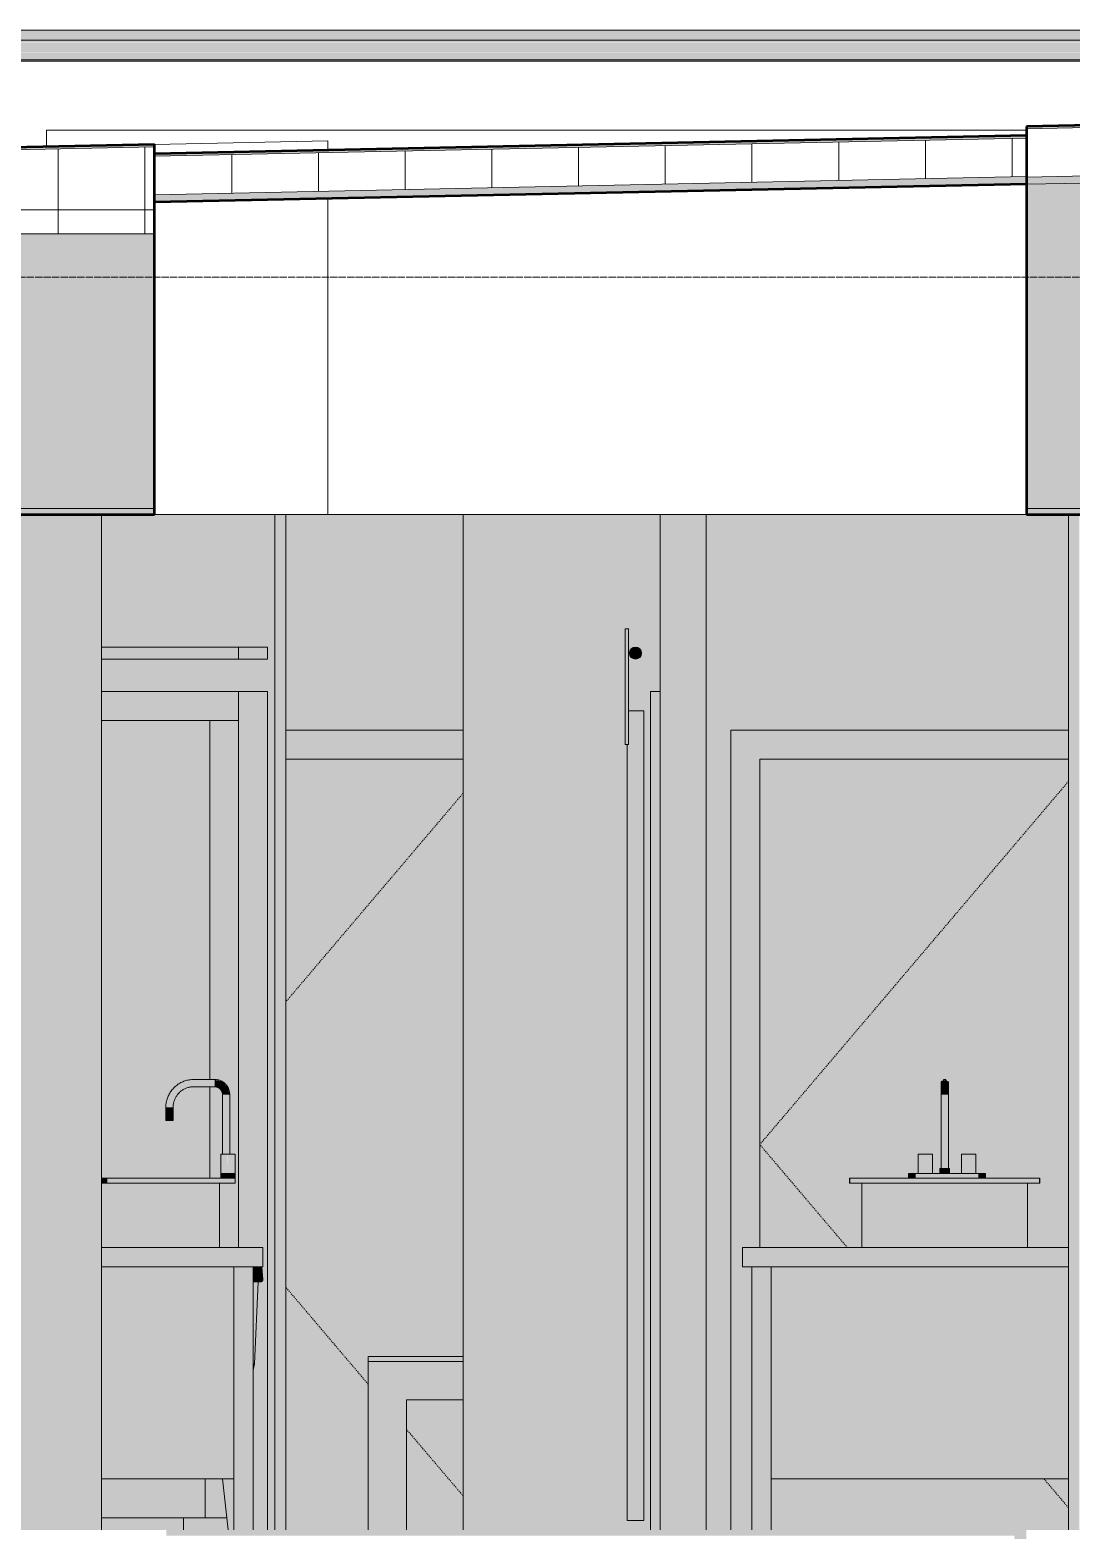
# Model space of a CAD drawing. Header units: inches. Extents: x 9594 to 15314, y -314 to 660.
# Drawn here: x 10348.6 to 10456.7, y 268 to 423.7 of the extents above; entities that cross this region are included whole.
import ezdxf

# ---------------------------------------------------------------- set-up
doc = ezdxf.new("R2010")
doc.units = ezdxf.units.IN
doc.header["$MEASUREMENT"] = 0
doc.linetypes.add('Dash 1_16_', pattern=[0.125, 0.0625, -0.0625])
doc.linetypes.add('Grid Line 1_2_', pattern=[0.875, 0.5, -0.125, 0.125, -0.125])
for name, color, linetype, lineweight in [('0-1', 7, 'Continuous', 5), ('0-2', 7, 'Continuous', 9), ('A-DOOR-2', 7, 'Continuous', 9), ('A-DOOR-3', 55, 'Continuous', 9), ('A-DOOR-4', 7, 'Dash 1_16_', 9), ('A-DOOR-FRAM-2', 7, 'Continuous', 9), ('A-DOOR-FRAM-3', 55, 'Continuous', 9), ('A-FLOR', 192, 'Continuous', 13), ('A-FLOR-4', 192, 'Continuous', 5), ('A-FLOR-5', 192, 'Continuous', 50), ('A-FLOR-LEVL-1', 51, 'Grid Line 1_2_', 9), ('A-FLOR-MCUT', 51, 'Continuous', 13), ('A-FLOR-PATT-2', 8, 'Continuous', 9), ('A-ROOF', 132, 'Continuous', 13), ('A-ROOF-2', 132, 'Continuous', 50), ('A-ROOF-3', 132, 'Continuous', 9), ('A-ROOF-PATT-1', 132, 'Continuous', 9), ('A-WALL-1', 10, 'Continuous', 13), ('A-WALL-2', 50, 'Continuous', 5), ('A-WALL-3', 8, 'Continuous', 5), ('A-WALL-5', 7, 'Continuous', 9), ('A-WALL-9', 113, 'Continuous', 9), ('I-FURN-2', 7, 'Continuous', 9), ('I-FURN-3', 23, 'Continuous', 9), ('I-FURN-4', 90, 'Continuous', 9), ('P-SANR-FIXT-2', 7, 'Continuous', 9), ('P-SANR-FIXT-4', 90, 'Continuous', 9), ('P-SANR-FIXT-5', 37, 'Continuous', 9), ('Q-CASE-2', 253, 'Continuous', 9), ('Q-CASE-3', 7, 'Continuous', 9)]:
    doc.layers.add(name, color=color, linetype=linetype, lineweight=lineweight)
pattern_1 = [(0, (11008.554, 72), (0, 9), []), (90, (11008.554, 72), (-9, 6e-16), [])]
pattern_2 = [(0, (11008.554, 72), (0, 4.798), []), (315, (11008.554, 72), (4.798427, 0), [6.786, -6.786]), (45, (11008.554, 72), (4.798427, 0), [6.786, -6.786])]

# ---------------------------------------------------------------- blocks, each defined once
blk = doc.blocks.new('SWING - SINGLE - FLUSH - 30_ x 80_ - OFFSET PIVOT DOOR AT MAGIC PAK AND WASHER_DRYER-V26-BUILDING SECTION - EAST_WEST - LOOKING SOUTH2')
at = {"layer": 'A-DOOR-3'}
h = blk.add_hatch(color=256, dxfattribs=at)
h.paths.add_polyline_path([(10379.54, 268), (10383.71, 268), (10383.71, 286), (10393.59, 286), (10393.59, 348), (10375.17, 348), (10375.17, 268)], flags=0)
h.paths.add_polyline_path([(10387.71, 268), (10393.59, 268), (10393.59, 281.5), (10387.71, 281.5), (10387.71, 271)], flags=0)
at = {"layer": 'A-DOOR-FRAM-3'}
blk.add_hatch(color=256, dxfattribs=at).paths.add_polyline_path([(10390.65, 348), (10393.59, 348), (10393.59, 351), (10375.17, 351), (10375.17, 348), (10379.89, 348)], flags=0)
at = {"layer": 'A-DOOR-4'}
for p, q in [((10393.59, 344.47), (10375.17, 322.8)), ((10383.71, 283.15), (10375.17, 293.2)), ((10393.59, 271.53), (10387.71, 278.44))]:
    blk.add_line(p, q, dxfattribs=at)
at = {"layer": 'A-DOOR-FRAM-2'}
for p, q in [((10393.59, 351), (10375.17, 351)), ((10375.17, 348), (10393.59, 348))]:
    blk.add_line(p, q, dxfattribs=at)
blk = doc.blocks.new('Table-Coffee - one-V27-BUILDING SECTION - EAST_WEST - LOOKING SOUTH2')
at = {"layer": 'I-FURN-3'}
blk.add_hatch(color=256, dxfattribs=at).paths.add_polyline_path([(10387.71, 136), (10387.71, 149.5), (10393.59, 149.5), (10393.59, 153.5), (10383.71, 153.5), (10383.71, 136)], flags=0)
at = {"layer": 'I-FURN-4'}
blk.add_hatch(color=256, dxfattribs=at).paths.add_polyline_path([(10388.9, 153.5), (10393.59, 153.5), (10393.59, 154), (10383.71, 154), (10383.71, 153.5), (10387.71, 153.5)], flags=0)
at = {"layer": 'I-FURN-2'}
for p, q in [((10383.71, 154), (10393.59, 154)), ((10383.71, 153.5), (10383.71, 154)), ((10393.59, 153.5), (10383.71, 153.5)), ((10383.71, 153.5), (10383.71, 136)), ((10393.59, 153.5), (10383.71, 153.5)), ((10387.71, 136), (10387.71, 149.5)), ((10387.71, 149.5), (10393.59, 149.5))]:
    blk.add_line(p, q, dxfattribs=at)
blk = doc.blocks.new('M_Sink Vanity-Square - 500 x 440mm-V63-BUILDING SECTION - EAST_WEST - LOOKING SOUTH2')
at = {"layer": 'P-SANR-FIXT-4'}
for points in [[(10356.06, 304), (10356.6, 304), (10356.6, 304.5), (10356.06, 304.5), (10356.06, 304.22)], [(10356.48, 297.32), (10356.6, 297.32), (10356.6, 304), (10356.06, 304), (10356.06, 297.32)], [(10367.42, 304), (10367.42, 304.5), (10356.6, 304.5), (10356.6, 304), (10367.28, 304)], [(10365.54, 297.32), (10365.54, 304), (10356.6, 304), (10356.6, 297.32), (10363.74, 297.32)], [(10367.49, 297.32), (10368.29, 297.32), (10368.29, 304), (10365.54, 304), (10365.54, 297.32), (10367.46, 297.32)], [(10369.12, 304), (10369.92, 304), (10369.88, 304.5), (10367.42, 304.5), (10367.42, 304), (10369, 304)]]:
    blk.add_hatch(color=256, dxfattribs=at).paths.add_polyline_path(points, flags=0)
at = {"layer": 'P-SANR-FIXT-5'}
for points in [[(10363.05, 311.87), (10363.48, 311.87), (10363.69, 312.75), (10364.19, 313.43), (10364.9, 313.86), (10365.61, 314.04), (10365.61, 314.75), (10364.51, 314.53), (10363.57, 313.91), (10362.95, 312.98), (10362.77, 311.87), (10363.02, 311.87)], [(10367.79, 314), (10367.79, 314.75), (10365.61, 314.71), (10365.61, 314), (10367.28, 314)], [(10369.22, 313.19), (10369.32, 313.19), (10369.22, 313.71), (10369.12, 313.99), (10368.58, 314.54), (10367.79, 314.71), (10367.79, 314.04), (10368.35, 313.74), (10368.5, 313.59), (10368.64, 313.19), (10369.17, 313.19)], [(10368.61, 307), (10369.36, 307), (10369.32, 313.19), (10368.61, 313.19), (10368.61, 310.61)], [(10362.73, 310.5), (10363.48, 310.5), (10363.44, 311.87), (10362.73, 311.87), (10362.73, 310.61)], [(10368.42, 304.99), (10369.17, 304.99), (10369.15, 307), (10368.44, 307), (10368.42, 305.06)], [(10369.92, 304.99), (10369.87, 307), (10369.17, 307), (10369.17, 304.99), (10369.9, 304.99)], [(10369.34, 304.5), (10369.92, 304.5), (10369.88, 304.99), (10368.42, 304.99), (10368.46, 304.5), (10369.29, 304.5)]]:
    blk.add_hatch(color=256, dxfattribs=at).paths.add_polyline_path(points, flags=0)
at = {"layer": 'P-SANR-FIXT-2'}
for p, q in [((10367.79, 314.75), (10365.61, 314.75)), ((10365.61, 314), (10367.79, 314)), ((10368.61, 313.19), (10368.61, 307)), ((10369.36, 307), (10369.36, 313.19)), ((10362.73, 311.87), (10362.73, 310.5)), ((10363.48, 310.5), (10363.48, 311.87)), ((10363.48, 310.5), (10362.73, 310.5)), ((10368.42, 307), (10368.42, 304.99)), ((10368.42, 307), (10368.42, 304.99)), ((10368.44, 307), (10368.44, 307)), ((10368.44, 307), (10369.17, 307)), ((10369.17, 307), (10369.9, 307)), ((10369.9, 307), (10369.9, 307)), ((10369.92, 304.99), (10369.92, 307)), ((10369.92, 304.99), (10369.92, 307)), ((10356.06, 304.5), (10356.6, 304.5)), ((10356.6, 304), (10356.06, 304)), ((10356.6, 304.5), (10367.42, 304.5)), ((10356.6, 304), (10356.6, 304.5)), ((10367.42, 304), (10356.6, 304)), ((10367.42, 304.5), (10369.92, 304.5)), ((10369.92, 304), (10367.42, 304)), ((10368.29, 297.32), (10368.29, 304)), ((10368.42, 304.99), (10368.42, 304.5)), ((10368.42, 304.99), (10369.92, 304.99)), ((10369.92, 304.5), (10369.92, 304.99)), ((10369.92, 304), (10369.92, 304.5))]:
    blk.add_line(p, q, dxfattribs=at)
at = {"layer": 'P-SANR-FIXT-2', "flags": 128}
for points in [[(10365.61, 314.75), (10365.49, 314.75), (10365.38, 314.74), (10365.26, 314.73), (10365.15, 314.71), (10365.04, 314.69), (10364.92, 314.67), (10364.81, 314.64), (10364.7, 314.6), (10364.59, 314.57), (10364.49, 314.52), (10364.38, 314.48), (10364.28, 314.43), (10364.18, 314.37), (10364.08, 314.31), (10363.98, 314.25), (10363.89, 314.18), (10363.8, 314.11), (10363.71, 314.04), (10363.63, 313.96), (10363.54, 313.88), (10363.47, 313.79), (10363.39, 313.71), (10363.32, 313.62), (10363.25, 313.52), (10363.19, 313.43), (10363.13, 313.33), (10363.07, 313.23), (10363.02, 313.13), (10362.97, 313.02), (10362.93, 312.92), (10362.89, 312.81), (10362.85, 312.7), (10362.82, 312.59), (10362.8, 312.48), (10362.77, 312.36), (10362.76, 312.25), (10362.74, 312.14), (10362.74, 312.02), (10362.73, 311.91), (10362.73, 311.87)], [(10369.36, 313.19), (10369.36, 313.25), (10369.35, 313.31), (10369.35, 313.37), (10369.34, 313.44), (10369.33, 313.5), (10369.31, 313.56), (10369.3, 313.62), (10369.28, 313.68), (10369.26, 313.74), (10369.23, 313.8), (10369.21, 313.85), (10369.18, 313.91), (10369.15, 313.96), (10369.12, 314.02), (10369.08, 314.07), (10369.05, 314.12), (10369.01, 314.17), (10368.97, 314.22), (10368.93, 314.26), (10368.88, 314.31), (10368.84, 314.35), (10368.79, 314.39), (10368.74, 314.43), (10368.69, 314.47), (10368.64, 314.5), (10368.58, 314.54), (10368.53, 314.57), (10368.47, 314.59), (10368.42, 314.62), (10368.36, 314.64), (10368.3, 314.67), (10368.24, 314.68), (10368.18, 314.7), (10368.12, 314.72), (10368.06, 314.73), (10368, 314.74), (10367.94, 314.74), (10367.87, 314.75), (10367.81, 314.75), (10367.79, 314.75)], [(10363.48, 311.87), (10363.48, 311.96), (10363.49, 312.04), (10363.5, 312.13), (10363.51, 312.21), (10363.52, 312.3), (10363.54, 312.38), (10363.56, 312.46), (10363.59, 312.54), (10363.62, 312.62), (10363.65, 312.7), (10363.68, 312.78), (10363.72, 312.86), (10363.76, 312.93), (10363.81, 313), (10363.85, 313.07), (10363.9, 313.14), (10363.95, 313.21), (10364.01, 313.28), (10364.07, 313.34), (10364.13, 313.4), (10364.19, 313.46), (10364.25, 313.51), (10364.32, 313.57), (10364.39, 313.62), (10364.46, 313.66), (10364.53, 313.71), (10364.6, 313.75), (10364.68, 313.79), (10364.76, 313.82), (10364.84, 313.86), (10364.92, 313.88), (10365, 313.91), (10365.08, 313.93), (10365.16, 313.95), (10365.25, 313.97), (10365.33, 313.98), (10365.41, 313.99), (10365.5, 314), (10365.58, 314), (10365.61, 314)], [(10367.79, 314), (10367.83, 314), (10367.86, 314), (10367.89, 313.99), (10367.92, 313.99), (10367.96, 313.98), (10367.99, 313.98), (10368.02, 313.97), (10368.05, 313.96), (10368.08, 313.95), (10368.11, 313.94), (10368.14, 313.92), (10368.17, 313.91), (10368.2, 313.89), (10368.23, 313.88), (10368.25, 313.86), (10368.28, 313.84), (10368.3, 313.82), (10368.33, 313.8), (10368.35, 313.78), (10368.38, 313.75), (10368.4, 313.73), (10368.42, 313.71), (10368.44, 313.68), (10368.46, 313.65), (10368.48, 313.63), (10368.49, 313.6), (10368.51, 313.57), (10368.53, 313.54), (10368.54, 313.51), (10368.55, 313.48), (10368.56, 313.45), (10368.57, 313.42), (10368.58, 313.39), (10368.59, 313.36), (10368.59, 313.33), (10368.6, 313.29), (10368.6, 313.26), (10368.61, 313.23), (10368.61, 313.2), (10368.61, 313.19)]]:
    blk.add_lwpolyline(points, dxfattribs=at)
blk = doc.blocks.new('Toilet-Domestic-3D - Toilet-Domestic-3D-V64-BUILDING SECTION - EAST_WEST - LOOKING SOUTH2')
at = {"layer": 'P-SANR-FIXT-4'}
for points in [[(10372.35, 294.02), (10372.79, 294.02), (10372.68, 295.29), (10371.79, 295.29), (10371.82, 294.02)], [(10372.36, 293.75), (10372.65, 293.77), (10372.78, 293.92), (10372.79, 294.02), (10371.79, 294.02), (10371.82, 293.75), (10372.32, 293.75)], [(10371.79, 285.25), (10371.93, 285.25), (10372.32, 293.75), (10371.79, 293.75), (10371.79, 288.42)], [(10371.79, 284.58), (10371.93, 285.25), (10371.79, 285.25)], [(10365.96, 269.25), (10366.82, 269.25), (10366.82, 273.32), (10356.06, 273.32), (10356.06, 269.25), (10364.57, 269.25)], [(10368.19, 269.25), (10369.01, 269.25), (10368.58, 273.32), (10366.82, 273.32), (10366.82, 269.25), (10368.12, 269.25)], [(10361.54, 268), (10364.57, 268), (10364.57, 269.25), (10356.06, 269.25), (10356.06, 268), (10358.36, 268)], [(10369.2, 268), (10369.07, 269.25), (10364.57, 269.25), (10364.57, 268), (10369.12, 268)]]:
    blk.add_hatch(color=256, dxfattribs=at).paths.add_polyline_path(points, flags=0)
at = {"layer": 'P-SANR-FIXT-2'}
for p, q in [((10372.79, 294.02), (10372.68, 295.29)), ((10371.79, 293.75), (10372.54, 293.75)), ((10371.93, 285.25), (10372.32, 293.75)), ((10371.79, 284.58), (10371.93, 285.25)), ((10371.79, 285.25), (10371.93, 285.25)), ((10366.82, 269.25), (10366.82, 273.32)), ((10366.82, 273.32), (10366.82, 269.25)), ((10369.07, 269.25), (10368.62, 273.32)), ((10364.57, 269.25), (10356.06, 269.25)), ((10364.57, 268), (10364.57, 269.25)), ((10364.57, 269.25), (10369.03, 269.25)), ((10364.57, 269.25), (10364.57, 268)), ((10369.01, 269.25), (10369.07, 269.25)), ((10369.05, 269.25), (10369.07, 269.25)), ((10369.2, 268), (10369.07, 269.25))]:
    blk.add_line(p, q, dxfattribs=at)
blk.add_open_spline([(10372.54, 293.75), (10372.56, 293.75), (10372.59, 293.75), (10372.62, 293.76), (10372.65, 293.77), (10372.67, 293.78), (10372.69, 293.8), (10372.71, 293.81), (10372.72, 293.82), (10372.73, 293.83), (10372.74, 293.84), (10372.75, 293.85), (10372.76, 293.87), (10372.77, 293.9), (10372.79, 293.93), (10372.79, 293.97), (10372.8, 294), (10372.79, 294.02)], degree=3, knots=[0, 0, 0, 0, 0.125, 0.1875, 0.25, 0.3125, 0.375, 0.4375, 0.46875, 0.5, 0.53125, 0.5625, 0.625, 0.6875, 0.75, 0.875, 1, 1, 1, 1], dxfattribs=at)
blk = doc.blocks.new('Bath Vanity - Bath Vanity 42_-2551081-BUILDING SECTION - EAST_WEST - LOOKING SOUTH2')
at = {"layer": 'Q-CASE-2'}
for points in [[(10370.28, 295.32), (10372.79, 295.32), (10372.79, 297.32), (10356.06, 297.32), (10356.06, 295.32), (10369.79, 295.32)], [(10358.36, 273.32), (10369.79, 273.32), (10369.79, 295.32), (10356.06, 295.32), (10356.06, 273.32)], [(10371.79, 268), (10371.79, 295.32), (10369.79, 295.32), (10369.79, 268), (10370.28, 268)]]:
    blk.add_hatch(color=256, dxfattribs=at).paths.add_polyline_path(points, flags=0)
at = {"layer": 'Q-CASE-3'}
for p, q in [((10356.06, 297.32), (10372.79, 297.32)), ((10372.79, 295.32), (10372.79, 297.32)), ((10372.79, 295.32), (10356.06, 295.32)), ((10369.79, 295.32), (10369.79, 273.32)), ((10369.79, 268), (10369.79, 295.32)), ((10371.79, 295.32), (10371.79, 268)), ((10369.79, 273.32), (10356.06, 273.32))]:
    blk.add_line(p, q, dxfattribs=at)
blk = doc.blocks.new('BARN - FLUSH - WIDTH 1-V65-BUILDING SECTION - EAST_WEST - LOOKING SOUTH2')
at = {"layer": 'A-DOOR-FRAM-3'}
h = blk.add_hatch(color=256, dxfattribs=at)
h.paths.add_polyline_path([(10369.79, 268), (10369.79, 273.32), (10368.6, 273.32), (10369.01, 269.25), (10369.07, 269.25), (10369.2, 268)], flags=0)
h.paths.add_polyline_path([(10369.24, 297.32), (10370.28, 297.32), (10370.27, 354.99), (10367.28, 352), (10367.28, 314.75), (10367.79, 314.71), (10368.32, 314.61), (10368.62, 314.49), (10369.17, 313.89), (10369.36, 313.19), (10369.36, 307), (10369.9, 307), (10369.89, 304), (10368.29, 304), (10368.29, 297.32), (10369.12, 297.32)], flags=0)
h.paths.add_polyline_path([(10368.08, 304.5), (10368.42, 304.5), (10368.44, 307), (10368.61, 307), (10368.61, 313.27), (10368.35, 313.74), (10368.2, 313.89), (10367.79, 314), (10367.28, 314), (10367.31, 304.5), (10368.04, 304.5)], flags=0)
at = {"layer": 'A-DOOR-2'}
for p, q in [((10370.28, 359.63), (10356.06, 359.63)), ((10370.28, 359.63), (10370.28, 358.38)), ((10356.06, 358.38), (10370.28, 358.38))]:
    blk.add_line(p, q, dxfattribs=at)
at = {"layer": 'A-DOOR-FRAM-2'}
for p, q in [((10370.28, 355), (10356.06, 355)), ((10370.28, 297.32), (10370.28, 355)), ((10356.06, 352), (10367.28, 352)), ((10367.28, 352), (10367.28, 314.74)), ((10367.28, 314), (10367.28, 304.5))]:
    blk.add_line(p, q, dxfattribs=at)
blk = doc.blocks.new('SWING - SINGLE - FLUSH - 2-10 x 6-8 - PRIVACY-V77-BUILDING SECTION - EAST_WEST - LOOKING SOUTH2')
at = {"layer": 'A-DOOR-3'}
h = blk.add_hatch(color=256, dxfattribs=at)
h.paths.add_polyline_path([(10425.56, 268), (10456.41, 268), (10456.41, 273.32), (10425.56, 273.32), (10425.56, 271)], flags=0)
h.paths.add_polyline_path([(10424.37, 297.32), (10434.97, 297.32), (10434.97, 304), (10433.72, 304), (10433.72, 304.5), (10439.83, 304.5), (10439.83, 304.99), (10440.81, 304.99), (10440.85, 307), (10442.31, 307), (10442.31, 304.99), (10443.06, 304.99), (10443.06, 305.5), (10443.19, 305.5), (10443.24, 314.52), (10443.41, 314.71), (10443.56, 314.68), (10443.77, 314.68), (10443.88, 314.54), (10443.93, 314.38), (10443.93, 313.94), (10443.93, 313.19), (10443.94, 305.5), (10444.06, 305.5), (10444.06, 304.99), (10445.31, 304.99), (10445.35, 307), (10446.81, 307), (10446.81, 304.99), (10447.8, 304.99), (10447.8, 304.5), (10453.41, 304.5), (10453.41, 304), (10452.16, 304), (10452.16, 297.32), (10456.41, 297.32), (10456.41, 348), (10424.37, 348), (10424.37, 305.06)], flags=0)
at = {"layer": 'A-DOOR-FRAM-3'}
blk.add_hatch(color=256, dxfattribs=at).paths.add_polyline_path([(10423.56, 268), (10423.56, 295.32), (10422.56, 295.32), (10422.56, 297.32), (10424.37, 297.32), (10424.37, 348), (10456.41, 348), (10456.41, 351), (10421.37, 351), (10421.37, 268), (10422.94, 268)], flags=0)
at = {"layer": 'A-DOOR-4'}
for p, q in [((10456.41, 345.69), (10424.37, 308)), ((10433.45, 297.32), (10424.37, 308)), ((10456.41, 270.31), (10453.85, 273.32))]:
    blk.add_line(p, q, dxfattribs=at)
at = {"layer": 'A-DOOR-FRAM-2'}
for p, q in [((10456.41, 351), (10421.37, 351)), ((10421.37, 351), (10421.37, 268)), ((10424.37, 297.32), (10424.37, 348)), ((10424.37, 348), (10456.41, 348))]:
    blk.add_line(p, q, dxfattribs=at)
blk = doc.blocks.new('BARN - FLUSH - 3-0 x 7-0 BARN DOOR-2638557-BUILDING SECTION - EAST_WEST - LOOKING SOUTH2')
at = {"layer": 'A-DOOR-3'}
for points in [[(10410.74, 81.52), (10410.74, 93.52), (10410.41, 93.52), (10410.41, 81.52), (10410.59, 81.52)], [(10411.47, 90.37), (10411.78, 90.46), (10411.91, 90.56), (10412.07, 90.84), (10412.07, 91.16), (10411.91, 91.44), (10411.78, 91.54), (10411.47, 91.62), (10411.15, 91.54), (10410.93, 91.31), (10410.84, 91), (10410.93, 90.69), (10411.15, 90.46)], [(10410.59, 1), (10412.34, 1), (10412.34, 85), (10410.74, 85), (10410.74, 81.52), (10410.59, 81.52), (10410.59, 3.72)]]:
    blk.add_hatch(color=256, dxfattribs=at).paths.add_polyline_path(points, flags=0)
at = {"layer": 'A-DOOR-FRAM-3'}
blk.add_hatch(color=256, dxfattribs=at).paths.add_polyline_path([(10414.04, 0), (10414.04, 87), (10413.04, 87), (10413.04, 0)], flags=0)
at = {"layer": 'A-DOOR-2'}
for p, q in [((10410.41, 81.52), (10410.41, 93.52)), ((10410.41, 93.52), (10410.74, 93.52)), ((10410.74, 81.52), (10410.74, 93.52)), ((10412.34, 85), (10410.74, 85)), ((10412.34, 1), (10412.34, 85)), ((10410.41, 81.52), (10410.74, 81.52)), ((10410.59, 1), (10410.59, 81.52)), ((10412.34, 1), (10410.59, 1))]:
    blk.add_line(p, q, dxfattribs=at)
for start, end in [(90, 270), (270, 90)]:
    blk.add_arc((10411.47, 91), 0.625, start, end, dxfattribs=at)
at = {"layer": 'A-DOOR-FRAM-2'}
for p, q in [((10413.04, 0), (10413.04, 87)), ((10413.04, 87), (10414.04, 87))]:
    blk.add_line(p, q, dxfattribs=at)
blk = doc.blocks.new('M_Sink Vanity-Square - 500 x 440mm-V78-BUILDING SECTION - EAST_WEST - LOOKING SOUTH2')
at = {"layer": 'P-SANR-FIXT-4'}
for points in [[(10435.18, 304), (10436.22, 304), (10436.21, 304.5), (10433.72, 304.5), (10433.72, 304), (10435.1, 304)], [(10435.95, 297.32), (10437.72, 297.32), (10437.72, 304), (10434.97, 304), (10434.97, 297.32), (10435.94, 297.32)], [(10450.91, 304), (10450.91, 304.5), (10436.22, 304.5), (10436.22, 304), (10449.85, 304)], [(10437.72, 297.32), (10449.41, 297.32), (10449.41, 304), (10437.72, 304), (10437.72, 299.51)], [(10451.25, 297.32), (10452.16, 297.32), (10452.16, 304), (10449.41, 304), (10449.41, 297.32), (10451.19, 297.32)], [(10450.91, 304), (10453.41, 304), (10453.41, 304.5), (10450.91, 304.5), (10450.91, 304.03)]]:
    blk.add_hatch(color=256, dxfattribs=at).paths.add_polyline_path(points, flags=0)
at = {"layer": 'P-SANR-FIXT-5'}
for points in [[(10443.4, 313.19), (10443.56, 313.19), (10443.56, 314.68), (10443.36, 314.68), (10443.25, 314.54), (10443.2, 314.38), (10443.24, 313.19), (10443.38, 313.19)], [(10443.92, 313.19), (10443.93, 313.19), (10443.92, 313.54), (10443.91, 313.77), (10443.92, 313.9), (10443.92, 314.06), (10443.92, 314.21), (10443.93, 314.38), (10443.89, 314.52), (10443.73, 314.71), (10443.56, 314.68), (10443.56, 313.19), (10443.92, 313.19)], [(10443.38, 305.5), (10443.56, 305.5), (10443.56, 313.19), (10443.2, 313.19), (10443.2, 305.5), (10443.31, 305.5)], [(10443.68, 305.5), (10443.94, 305.5), (10443.89, 313.19), (10443.56, 313.19), (10443.56, 305.5)], [(10440.81, 304.99), (10442.31, 304.99), (10442.28, 307), (10440.81, 307), (10440.81, 305.06)], [(10445.35, 304.99), (10446.81, 304.99), (10446.78, 307), (10445.31, 307), (10445.31, 304.99)], [(10443.06, 304.99), (10444.06, 304.99), (10444.06, 305.5), (10443.06, 305.5), (10443.06, 305.06)], [(10440.11, 304.5), (10440.56, 304.5), (10440.56, 304.99), (10439.83, 304.99), (10439.83, 304.5), (10439.98, 304.5)], [(10446.06, 304.5), (10447.06, 304.5), (10447.06, 304.99), (10440.56, 304.99), (10440.56, 304.5), (10444.47, 304.5)], [(10447.23, 304.5), (10447.8, 304.5), (10447.8, 304.99), (10447.06, 304.99), (10447.06, 304.5)]]:
    blk.add_hatch(color=256, dxfattribs=at).paths.add_polyline_path(points, flags=0)
h = blk.add_hatch(color=256, dxfattribs=at)
h.paths.add_polyline_path([(10443.21, 313.76), (10443.21, 313.9), (10443.21, 313.78)], flags=0)
h.paths.add_polyline_path([(10443.2, 314.02), (10443.21, 314.19), (10443.19, 314.14), (10443.2, 314.02)], flags=0)
at = {"layer": 'P-SANR-FIXT-2'}
for p, q in [((10443.19, 313.19), (10443.19, 305.5)), ((10443.94, 305.5), (10443.94, 313.19)), ((10443.19, 311.87), (10443.19, 310.5)), ((10443.94, 310.5), (10443.94, 311.87)), ((10443.2, 310.5), (10443.2, 310.5)), ((10443.93, 310.5), (10443.93, 310.5)), ((10440.81, 307), (10440.81, 304.99)), ((10440.81, 307), (10442.31, 307)), ((10442.31, 304.99), (10442.31, 307)), ((10445.31, 307), (10445.31, 304.99)), ((10445.31, 307), (10446.81, 307)), ((10446.81, 304.99), (10446.81, 307)), ((10443.06, 305.5), (10443.06, 304.99)), ((10443.06, 305.5), (10444.06, 305.5)), ((10444.06, 304.99), (10444.06, 305.5)), ((10433.69, 304.5), (10433.69, 304)), ((10433.69, 304.5), (10433.72, 304.5)), ((10433.72, 304), (10433.69, 304)), ((10433.72, 304.5), (10433.72, 304)), ((10433.72, 304.5), (10436.22, 304.5)), ((10436.22, 304), (10433.72, 304)), ((10434.97, 304), (10434.97, 297.32)), ((10436.22, 304.5), (10450.91, 304.5)), ((10450.91, 304), (10436.22, 304)), ((10439.81, 304.99), (10439.81, 304.5)), ((10439.83, 304.99), (10440.56, 304.99)), ((10440.56, 304.99), (10441.56, 304.99)), ((10441.56, 304.5), (10440.56, 304.5)), ((10441.56, 304.99), (10446.06, 304.99)), ((10446.06, 304.5), (10441.56, 304.5)), ((10446.06, 304.99), (10447.06, 304.99)), ((10447.06, 304.5), (10446.06, 304.5)), ((10447.06, 304.99), (10447.8, 304.99)), ((10447.81, 304.5), (10447.81, 304.99)), ((10450.91, 304.5), (10453.41, 304.5)), ((10453.41, 304), (10450.91, 304)), ((10452.16, 297.32), (10452.16, 304)), ((10453.41, 304), (10453.41, 304.5)), ((10453.41, 304.5), (10453.44, 304.5)), ((10453.44, 304), (10453.41, 304)), ((10453.44, 304), (10453.44, 304.5))]:
    blk.add_line(p, q, dxfattribs=at)
at = {"layer": 'P-SANR-FIXT-2', "flags": 128}
for points in [[(10443.19, 314.37), (10443.19, 314.39), (10443.19, 314.4), (10443.19, 314.42), (10443.19, 314.43), (10443.2, 314.45), (10443.2, 314.46), (10443.2, 314.48), (10443.21, 314.49), (10443.21, 314.51), (10443.22, 314.52), (10443.23, 314.53), (10443.23, 314.55), (10443.24, 314.56), (10443.25, 314.57)], [(10443.4, 314.71), (10443.41, 314.72), (10443.43, 314.72), (10443.44, 314.73), (10443.46, 314.73), (10443.47, 314.74), (10443.49, 314.74), (10443.5, 314.74), (10443.52, 314.75), (10443.53, 314.75), (10443.55, 314.75), (10443.56, 314.75), (10443.56, 314.75)], [(10443.56, 314.75), (10443.58, 314.75), (10443.59, 314.75), (10443.61, 314.75), (10443.62, 314.75), (10443.64, 314.74), (10443.65, 314.74), (10443.67, 314.74), (10443.68, 314.73), (10443.7, 314.73), (10443.71, 314.72), (10443.72, 314.71)], [(10443.88, 314.58), (10443.89, 314.56), (10443.9, 314.55), (10443.9, 314.54), (10443.91, 314.52), (10443.91, 314.51), (10443.92, 314.5), (10443.92, 314.48), (10443.93, 314.47), (10443.93, 314.45), (10443.93, 314.44), (10443.94, 314.42), (10443.94, 314.41), (10443.94, 314.39), (10443.94, 314.38), (10443.94, 314.37)], [(10443.19, 314.37), (10443.19, 314.37), (10443.19, 314.37), (10443.19, 314.37), (10443.19, 314.36), (10443.19, 314.35), (10443.19, 314.34), (10443.19, 314.33), (10443.19, 314.31), (10443.19, 314.3), (10443.19, 314.28), (10443.19, 314.26), (10443.19, 314.24), (10443.19, 314.22), (10443.19, 314.19), (10443.19, 314.17), (10443.19, 314.14), (10443.19, 314.11), (10443.19, 314.08), (10443.19, 314.05), (10443.19, 314.01), (10443.19, 313.98), (10443.19, 313.94), (10443.19, 313.91), (10443.19, 313.87), (10443.19, 313.83), (10443.19, 313.79), (10443.19, 313.75), (10443.19, 313.7), (10443.19, 313.66), (10443.19, 313.62), (10443.19, 313.57), (10443.19, 313.53), (10443.19, 313.48), (10443.19, 313.44), (10443.19, 313.39), (10443.19, 313.34), (10443.19, 313.3), (10443.19, 313.25), (10443.19, 313.2), (10443.19, 313.19)], [(10443.19, 314.3), (10443.19, 314.32), (10443.19, 314.34), (10443.19, 314.35), (10443.19, 314.36), (10443.19, 314.37), (10443.19, 314.37), (10443.19, 314.37)], [(10443.19, 311.87), (10443.19, 311.97), (10443.19, 312.07), (10443.19, 312.17), (10443.19, 312.27), (10443.19, 312.37), (10443.19, 312.47), (10443.19, 312.57), (10443.19, 312.66), (10443.19, 312.76), (10443.19, 312.85), (10443.19, 312.94), (10443.19, 313.03), (10443.19, 313.12), (10443.19, 313.2), (10443.19, 313.29), (10443.19, 313.37), (10443.19, 313.45), (10443.19, 313.52), (10443.19, 313.6), (10443.19, 313.67), (10443.19, 313.74), (10443.19, 313.8), (10443.19, 313.86), (10443.19, 313.92), (10443.19, 313.98), (10443.19, 314.03), (10443.19, 314.08), (10443.19, 314.13), (10443.19, 314.17), (10443.19, 314.21), (10443.19, 314.24)], [(10443.94, 313.19), (10443.94, 313.23), (10443.94, 313.28), (10443.94, 313.33), (10443.94, 313.38), (10443.94, 313.42), (10443.94, 313.47), (10443.94, 313.52), (10443.94, 313.56), (10443.94, 313.61), (10443.94, 313.65), (10443.94, 313.69), (10443.94, 313.74), (10443.94, 313.78), (10443.94, 313.82), (10443.94, 313.86), (10443.94, 313.9), (10443.94, 313.93), (10443.94, 313.97), (10443.94, 314.01), (10443.94, 314.04), (10443.94, 314.07), (10443.94, 314.1), (10443.94, 314.13), (10443.94, 314.16), (10443.94, 314.19), (10443.94, 314.21), (10443.94, 314.23), (10443.94, 314.26), (10443.94, 314.28), (10443.94, 314.29), (10443.94, 314.31), (10443.94, 314.33), (10443.94, 314.34), (10443.94, 314.35), (10443.94, 314.36), (10443.94, 314.36), (10443.94, 314.37), (10443.94, 314.37), (10443.94, 314.37)], [(10443.94, 314.37), (10443.94, 314.37), (10443.94, 314.37), (10443.94, 314.36), (10443.94, 314.34), (10443.94, 314.33), (10443.94, 314.3)], [(10443.94, 314.25), (10443.94, 314.21), (10443.94, 314.18), (10443.94, 314.14), (10443.94, 314.09), (10443.94, 314.04), (10443.94, 313.99), (10443.94, 313.94), (10443.94, 313.88), (10443.94, 313.82), (10443.94, 313.75), (10443.94, 313.69), (10443.94, 313.62), (10443.94, 313.54), (10443.94, 313.47), (10443.94, 313.39), (10443.94, 313.31), (10443.94, 313.23), (10443.94, 313.14), (10443.94, 313.05), (10443.94, 312.96), (10443.94, 312.87), (10443.94, 312.78), (10443.94, 312.69), (10443.94, 312.59), (10443.94, 312.5), (10443.94, 312.4), (10443.94, 312.3), (10443.94, 312.2), (10443.94, 312.1), (10443.94, 312), (10443.94, 311.9), (10443.94, 311.87)]]:
    blk.add_lwpolyline(points, dxfattribs=at)
blk = doc.blocks.new('Bath Vanity - Bath Vanity 42_-V79-BUILDING SECTION - EAST_WEST - LOOKING SOUTH2')
at = {"layer": 'Q-CASE-2'}
for points in [[(10422.94, 295.32), (10456.41, 295.32), (10456.41, 297.32), (10422.56, 297.32), (10422.56, 295.32)], [(10425.56, 268), (10425.56, 295.32), (10423.56, 295.32), (10423.56, 268), (10424.37, 268)], [(10435.18, 273.32), (10456.41, 273.32), (10456.41, 295.32), (10425.56, 295.32), (10425.56, 273.32)]]:
    blk.add_hatch(color=256, dxfattribs=at).paths.add_polyline_path(points, flags=0)
at = {"layer": 'Q-CASE-3'}
for p, q in [((10422.56, 297.32), (10456.41, 297.32)), ((10422.56, 295.32), (10422.56, 297.32)), ((10456.41, 295.32), (10422.56, 295.32)), ((10423.56, 295.32), (10423.56, 268)), ((10425.56, 273.32), (10425.56, 295.32)), ((10425.56, 268), (10425.56, 295.32)), ((10425.56, 273.32), (10456.41, 273.32))]:
    blk.add_line(p, q, dxfattribs=at)
blk = doc.blocks.new('BARN - FLUSH - WIDTH 2-2638556-BUILDING SECTION - EAST_WEST - LOOKING SOUTH2')
at = {"layer": 'A-DOOR-3'}
blk.add_hatch(color=256, dxfattribs=at).paths.add_polyline_path([(10372.75, 226.37), (10373.28, 226.4), (10373.28, 227.62), (10356.06, 227.6), (10356.06, 226.37), (10371.38, 226.37)], flags=0)
h = blk.add_hatch(color=256, dxfattribs=at)
h.paths.add_polyline_path([(10369.2, 136), (10369.79, 136), (10369.79, 141.32), (10368.6, 141.32), (10369.01, 137.25), (10369.07, 137.25), (10369.12, 136.76)], flags=0)
h.paths.add_polyline_path([(10369.79, 165.32), (10370.28, 165.32), (10370.28, 220), (10356.06, 220), (10356.06, 172.5), (10368.42, 172.5), (10368.44, 175), (10368.61, 175), (10368.61, 181.27), (10368.35, 181.74), (10368.2, 181.89), (10367.79, 182), (10365.53, 181.99), (10364.7, 181.78), (10364.1, 181.38), (10363.62, 180.58), (10363.48, 179.87), (10363.44, 178.5), (10362.73, 178.5), (10362.77, 180.06), (10362.95, 180.98), (10363.57, 181.91), (10364.53, 182.54), (10365.61, 182.75), (10367.79, 182.71), (10368.32, 182.61), (10368.61, 182.51), (10369.17, 181.89), (10369.36, 181.19), (10369.36, 175), (10369.9, 175), (10369.89, 172), (10368.29, 172), (10368.29, 165.32), (10369.12, 165.32)], flags=0)
at = {"layer": 'A-DOOR-FRAM-3'}
blk.add_hatch(color=256, dxfattribs=at).paths.add_polyline_path([(10373.28, 136), (10373.28, 223), (10356.06, 223), (10356.06, 220), (10370.28, 220), (10370.28, 165.32), (10372.79, 165.32), (10372.79, 163.32), (10372.68, 163.29), (10372.78, 161.92), (10372.65, 161.77), (10372.36, 161.75), (10372.32, 161.75), (10371.93, 153.25), (10371.79, 152.58), (10371.79, 136)], flags=0)
at = {"layer": 'A-DOOR-2'}
for p, q in [((10373.28, 227.62), (10356.06, 227.62)), ((10373.28, 227.62), (10373.28, 226.37)), ((10356.06, 226.37), (10373.28, 226.37))]:
    blk.add_line(p, q, dxfattribs=at)
at = {"layer": 'A-DOOR-FRAM-2'}
for p, q in [((10373.28, 223), (10356.06, 223)), ((10373.28, 136), (10373.28, 223)), ((10356.06, 220), (10370.28, 220)), ((10370.28, 220), (10370.28, 165.32))]:
    blk.add_line(p, q, dxfattribs=at)
blk = doc.blocks.new('CTR - 1st Phase - Unit Layouts_rvt-1-BUILDING SECTION - EAST_WEST - LOOKING SOUTH2')
at = {"layer": 'A-WALL-1'}
for points in [[(10421.37, 268), (10421.37, 351), (10456.41, 351), (10456.41, 373.37), (10418.79, 373.37), (10418.79, 268)], [(10457.54, 268), (10457.54, 373.37), (10456.41, 373.37), (10456.41, 268)]]:
    blk.add_hatch(color=256, dxfattribs=at).paths.add_polyline_path(points, flags=0)
at = {"layer": 'A-WALL-2'}
for points in [[(10265.78, 268), (10265.78, 355), (10307.78, 354.99), (10307.78, 353), (10309.02, 353), (10309.02, 358.37), (10265.78, 358.4), (10265.78, 359.63), (10309.02, 359.63), (10309.02, 361.52), (10310.52, 361.52), (10310.52, 359.63), (10345.28, 359.63), (10345.28, 361.52), (10346.78, 361.52), (10346.78, 349.52), (10345.28, 349.52), (10345.28, 358.37), (10310.52, 358.37), (10310.52, 353), (10343.78, 353), (10343.78, 269), (10307.78, 269), (10307.78, 268), (10356.06, 268), (10356.06, 373.37), (10265.68, 373.37), (10265.68, 268)], [(10375.17, 268), (10375.17, 373.37), (10373.89, 373.37), (10369.64, 359.63), (10373.28, 359.6), (10373.28, 358.37), (10369.25, 358.37), (10368.21, 355), (10373.28, 354.99), (10373.28, 268)], [(10379.89, 351), (10391.84, 351), (10391.84, 373.37), (10375.17, 373.37), (10375.17, 351)], [(10393.59, 351), (10393.59, 373.37), (10391.84, 373.37), (10391.84, 351)]]:
    blk.add_hatch(color=256, dxfattribs=at).paths.add_polyline_path(points, flags=0)
h = blk.add_hatch(color=256, dxfattribs=at)
h.paths.add_polyline_path([(10359.95, 355), (10368.21, 355), (10369.25, 358.37), (10356.06, 358.37), (10356.06, 355), (10358.36, 355)], flags=0)
h.paths.add_polyline_path([(10363.74, 359.63), (10369.64, 359.63), (10373.89, 373.37), (10356.06, 373.37), (10356.06, 359.63), (10359.7, 359.63)], flags=0)
h = blk.add_hatch(color=256, dxfattribs=at)
h.paths.add_polyline_path([(10412.04, 268), (10413.04, 268), (10413.04, 355), (10414.04, 355), (10414.04, 373.37), (10393.59, 373.37), (10393.59, 268), (10410.59, 268)], flags=0)
h.paths.add_polyline_path([(10412.34, 269), (10410.59, 269), (10410.59, 349.52), (10410.41, 349.52), (10410.41, 361.52), (10410.74, 361.52), (10410.74, 353), (10412.34, 353), (10412.34, 271)], flags=0)
h.paths.add_polyline_path([(10411.47, 358.37), (10411.15, 358.46), (10410.93, 358.69), (10410.84, 359), (10410.93, 359.31), (10411.15, 359.54), (10411.47, 359.63), (10411.78, 359.54), (10412.01, 359.31), (10412.09, 359), (10412.07, 358.84), (10411.91, 358.56), (10411.78, 358.46)], flags=0)
at = {"layer": 'A-WALL-3'}
blk.add_hatch(color=256, dxfattribs=at).paths.add_polyline_path([(10414.04, 268), (10418.79, 268), (10418.79, 373.37), (10414.04, 373.37), (10414.04, 270.73)], flags=0)
at = {"layer": 'A-WALL-5'}
for p, q in [((10356.06, 268), (10356.06, 373.37)), ((10374.04, 268), (10374.04, 373.37)), ((10375.17, 268), (10375.17, 373.37)), ((10393.59, 373.37), (10393.59, 268)), ((10414.04, 268), (10414.04, 373.37)), ((10418.79, 373.37), (10418.79, 268)), ((10456.41, 373.37), (10456.41, 268))]:
    blk.add_line(p, q, dxfattribs=at)
at = {"layer": '0-2'}
for name, p in [('BARN - FLUSH - 3-0 x 7-0 BARN DOOR-2638557-BUILDING SECTION - EAST_WEST - LOOKING SOUTH2', (0, 268)), ('BARN - FLUSH - WIDTH 1-V65-BUILDING SECTION - EAST_WEST - LOOKING SOUTH2', (0, 0)), ('BARN - FLUSH - WIDTH 2-2638556-BUILDING SECTION - EAST_WEST - LOOKING SOUTH2', (0, 132)), ('SWING - SINGLE - FLUSH - 30_ x 80_ - OFFSET PIVOT DOOR AT MAGIC PAK AND WASHER_DRYER-V26-BUILDING SECTION - EAST_WEST - LOOKING SOUTH2', (0, 0)), ('SWING - SINGLE - FLUSH - 2-10 x 6-8 - PRIVACY-V77-BUILDING SECTION - EAST_WEST - LOOKING SOUTH2', (0, 0)), ('M_Sink Vanity-Square - 500 x 440mm-V63-BUILDING SECTION - EAST_WEST - LOOKING SOUTH2', (0, 0)), ('M_Sink Vanity-Square - 500 x 440mm-V78-BUILDING SECTION - EAST_WEST - LOOKING SOUTH2', (0, 0)), ('Bath Vanity - Bath Vanity 42_-2551081-BUILDING SECTION - EAST_WEST - LOOKING SOUTH2', (0, 0)), ('Bath Vanity - Bath Vanity 42_-V79-BUILDING SECTION - EAST_WEST - LOOKING SOUTH2', (0, 0)), ('Toilet-Domestic-3D - Toilet-Domestic-3D-V64-BUILDING SECTION - EAST_WEST - LOOKING SOUTH2', (0, 0)), ('Table-Coffee - one-V27-BUILDING SECTION - EAST_WEST - LOOKING SOUTH2', (0, 132))]:
    blk.add_blockref(name, p, dxfattribs=at)
blk = doc.blocks.new('CTR - 1st Phase -Stairs _ Elevators_rvt-1-BUILDING SECTION - EAST_WEST - LOOKING SOUTH2')
at = {"layer": 'A-FLOR-LEVL-1'}
blk.add_line((9594.29, 398), (12543.28, 398), dxfattribs=at)
blk = doc.blocks.new('Basic Wall _ EXT - FIBER CEMENT - SMALL - ___-2145935-BUILDING SECTION - EAST_WEST - LOOKING SOUTH2')
at = {"layer": 'A-WALL-9'}
h = blk.add_hatch(color=256, dxfattribs=at)
h.paths.add_polyline_path([(10390.65, 422.6), (10842.75, 422.62), (10857.87, 423.66), (9973.7, 423.66), (9989.22, 422.6), (10385.27, 422.6)], flags=0)
h.paths.add_polyline_path([(12109.71, 422.6), (12109.72, 422.6), (12125.07, 423.66), (11559.49, 423.66), (11559.49, 422.6), (12109.56, 422.6)], flags=0)
h.paths.add_polyline_path([(11426.49, 422.6), (11426.49, 423.66), (11241.02, 423.65), (11256.42, 422.6), (11424.01, 422.6)], flags=0)
h = blk.add_hatch(color=256, dxfattribs=at)
h.paths.add_polyline_path([(12109.49, 422.35), (12109.56, 422.52), (12109.6, 422.6), (11559.49, 422.56), (11559.49, 422.35), (12107.54, 422.35)], flags=0)
h.paths.add_polyline_path([(11257.17, 422.35), (11426.49, 422.4), (11426.49, 422.6), (11256.35, 422.56), (11256.44, 422.47), (11256.49, 422.35)], flags=0)
h.paths.add_polyline_path([(9989.29, 422.35), (10842.32, 422.41), (10842.39, 422.54), (10842.51, 422.6), (9989.18, 422.56), (9989.28, 422.41)], flags=0)
h = blk.add_hatch(color=256, dxfattribs=at)
h.paths.add_polyline_path([(9989.29, 421.44), (10831.98, 421.47), (10842.29, 421.69), (10842.29, 422.35), (9989.29, 422.35), (9989.29, 421.56)], flags=0)
h.paths.add_polyline_path([(12109.49, 421.44), (12109.49, 421.44), (12109.49, 422.35), (11559.49, 422.35), (11559.49, 421.44), (12107.54, 421.44)], flags=0)
h.paths.add_polyline_path([(11268.27, 421.44), (11426.49, 421.44), (11426.49, 422.35), (11256.49, 422.35), (11256.49, 421.68), (11262.56, 421.56)], flags=0)
h = blk.add_hatch(color=256, dxfattribs=at)
h.paths.add_polyline_path([(12109.45, 421.3), (12109.47, 421.44), (11559.49, 421.4), (11559.49, 421.3), (12109.42, 421.3)], flags=0)
h.paths.add_polyline_path([(11327.13, 421.3), (11426.49, 421.35), (11426.49, 421.44), (11269.66, 421.41), (11274.86, 421.3), (11316.37, 421.3)], flags=0)
h.paths.add_polyline_path([(9989.33, 421.3), (10825.98, 421.35), (10830.51, 421.44), (9989.29, 421.44), (9989.33, 421.3)], flags=0)
h = blk.add_hatch(color=256, dxfattribs=at)
h.paths.add_polyline_path([(11310.43, 420.57), (11426.49, 420.57), (11426.49, 421.3), (11274.86, 421.3), (11305.61, 420.67)], flags=0)
h.paths.add_polyline_path([(10056.96, 420.57), (10788.92, 420.58), (10823.92, 421.3), (9989.35, 421.26), (9989.8, 420.57), (10046.2, 420.57)], flags=0)
h.paths.add_polyline_path([(12108.98, 420.57), (12109.42, 421.3), (11559.49, 421.3), (11559.49, 420.57), (12107.54, 420.57)], flags=0)
h = blk.add_hatch(color=256, dxfattribs=at)
h.paths.add_polyline_path([(9989.8, 420.45), (10782.57, 420.45), (10788.35, 420.57), (9989.8, 420.57), (9989.69, 420.45)], flags=0)
h.paths.add_polyline_path([(12109.17, 420.45), (12108.98, 420.57), (11559.49, 420.57), (11559.49, 420.45), (12109.09, 420.45)], flags=0)
h.paths.add_polyline_path([(11426.49, 420.45), (11426.49, 420.57), (11310.43, 420.57), (11316.37, 420.45), (11424.01, 420.45)], flags=0)
for p, q in [((10857.95, 423.66), (9973.63, 423.66)), ((10842.51, 422.6), (9989.07, 422.6)), ((9989.48, 420.42), (10780.72, 420.42)), ((10788.35, 420.57), (9989.8, 420.57))]:
    blk.add_line(p, q, dxfattribs=at)

msp = doc.modelspace()

# ---------------------------------------------------------------- hatches: boundary and pattern name
at = {"layer": 'A-FLOR'}
msp.add_hatch(color=256, dxfattribs=at).paths.add_polyline_path([(10361.54, 405.82), (10452.04, 407.7), (10452.04, 408.45), (10361.54, 406.57)], flags=0)
at = {"layer": 'A-FLOR-4'}
for points in [[(10361.54, 410.57), (10452.04, 412.45), (10452.04, 412.7), (10361.54, 410.82)], [(10452.04, 265.84), (10452.04, 268), (10450.79, 268), (10450.79, 265.84)]]:
    msp.add_hatch(color=256, dxfattribs=at).paths.add_polyline_path(points, flags=0)
at = {"layer": 'A-FLOR-PATT-2'}
h = msp.add_hatch(dxfattribs=at)
h.set_pattern_fill('FP_22', color=256, style=0, pattern_type=2)
h.set_pattern_definition(pattern_1)
h.paths.add_polyline_path([(10361.54, 406.57), (10452.04, 408.45), (10452.04, 412.45), (10361.54, 410.57), (10361.54, 406.64)], flags=0)
h = msp.add_hatch(dxfattribs=at)
h.set_pattern_fill('FP_3', color=256, style=0, pattern_type=2)
h.set_pattern_definition(pattern_2)
h.paths.add_polyline_path([(11725.41, 267.41), (11737.24, 267.42), (11737.24, 267.87), (11738.84, 267.87), (11738.84, 268), (11647.99, 268), (11647.99, 267.41), (11719.24, 267.41)], flags=0)
h.paths.add_polyline_path([(10379.89, 267.41), (10450.79, 267.41), (10450.79, 268), (10362.79, 268), (10362.79, 267.41), (10379.54, 267.41)], flags=0)
at = {"layer": 'A-ROOF'}
h = msp.add_hatch(color=256, dxfattribs=at)
h.paths.add_polyline_path([(10120.32, 406.64), (10123.63, 406.64), (10361.54, 411.54), (10361.54, 411.79), (10111.48, 406.64), (10118.59, 406.64)], flags=0)
h.paths.add_polyline_path([(10452.04, 413.4), (10842.51, 421.44), (10842.51, 421.69), (10452.04, 413.65)], flags=0)
at = {"layer": 'A-ROOF-PATT-1'}
h = msp.add_hatch(dxfattribs=at)
h.set_pattern_fill('FP_22', color=256, style=0, pattern_type=2)
h.set_pattern_definition(pattern_1)
h.paths.add_polyline_path([(9988.44, 398.86), (10164.6, 402.52), (9988.44, 402.52), (9988.44, 399.37)], flags=0)
h.paths.add_polyline_path([(10336.83, 402.52), (10361.54, 402.52), (10361.54, 411.54), (10123.63, 406.64), (10161, 406.64), (10168.69, 406.77), (10168.69, 402.52), (10293.77, 402.52)], flags=0)
h.paths.add_polyline_path([(10452.04, 408.4), (10843.14, 416.45), (10843.14, 421.45), (10452.04, 413.4), (10452.04, 413.27)], flags=0)
h = msp.add_hatch(dxfattribs=at)
h.set_pattern_fill('FP_4', color=256, style=0, pattern_type=2)
h.set_pattern_definition([(161.57, (11009.034, 72.48), (-3.8399538, -1.54e-05), [0, -27.322, 3.034, 0]), (18.43, (11008.074, 72.48), (-3.8399538, 1.54e-05), [0, -27.322, 3.034, 0]), (108.43, (11009.034, 72.48), (1.919622, -9.6005246), [9.106, -21.25]), (71.57, (11008.074, 72.48), (1.919622, 9.6005246), [9.106, -21.25])])
h.paths.add_polyline_path([(10848.64, 374), (10848.64, 415.81), (10452.04, 407.65), (10452.04, 374), (10846.95, 374)], flags=0)
h.paths.add_polyline_path([(10250.72, 374), (10361.54, 374), (10361.54, 402.52), (10202.81, 402.52), (9982.94, 398), (9982.94, 374), (10207.66, 374)], flags=0)
h = msp.add_hatch(dxfattribs=at)
h.set_pattern_fill('FP_3', color=256, style=0, pattern_type=2)
h.set_pattern_definition(pattern_2)
h.paths.add_polyline_path([(9988.44, 398.11), (10202.81, 402.52), (10164.6, 402.49), (9988.44, 398.86)], flags=0)
h.paths.add_polyline_path([(10452.04, 407.65), (10843.14, 415.7), (10843.14, 416.45), (10452.04, 408.4)], flags=0)
h = msp.add_hatch(dxfattribs=at)
h.set_pattern_fill('FP_1', color=256, style=0, pattern_type=2)
h.set_pattern_definition([(0, (11008.554, 72), (30.72, 7.68), [1.267, -21.773, 1.267, -21.773, -122.88]), (0, (11008.554, 72), (30.72, 7.68), [-46.08, 1.267, -44.813, 1.267, -21.773, -53.76]), (0, (11008.554, 72), (30.72, 7.68), [-115.2, 1.267, -14.093, 1.267, -37.133]), (120, (11020.074, 75.84), (-22.011075, 22.7643), [1.267, -21.773, 1.267, -21.773, -122.88]), (120, (11020.074, 75.84), (-22.011075, 22.7643), [-46.08, 1.267, -44.813, 1.267, -21.773, -53.76]), (120, (11020.074, 75.84), (-22.011075, 22.7643), [-115.2, 1.267, -14.093, 1.267, -37.133]), (240, (11023.914, 91.2), (-8.708925, -30.4443), [1.267, -21.773, 1.267, -21.773, -122.88]), (240, (11023.914, 91.2), (-8.708925, -30.4443), [-46.08, 1.267, -44.813, 1.267, -21.773, -53.76]), (240, (11023.914, 91.2), (-8.708925, -30.4443), [-115.2, 1.267, -14.093, 1.267, -37.133])])
h.paths.add_polyline_path([(10158.02, 373.37), (10361.54, 373.37), (10361.54, 374), (9989.06, 374), (9989.08, 373.37), (10121.55, 373.37)], flags=0)
h.paths.add_polyline_path([(10457.54, 373.37), (10584.46, 373.37), (10584.46, 373.88), (10587.96, 373.88), (10587.96, 373.37), (10842.51, 373.37), (10842.51, 374), (10452.04, 374), (10452.04, 373.37), (10456.59, 373.37)], flags=0)

# ---------------------------------------------------------------- linework, layer by layer
at = {"layer": 'A-FLOR-5'}
for p, q in [((10452.04, 412.7), (10361.54, 410.82)), ((10361.54, 405.82), (10452.04, 407.7))]:
    msp.add_line(p, q, dxfattribs=at)
at = {"layer": 'A-FLOR-LEVL-1'}
msp.add_line((9660.53, 398), (12376.06, 398), dxfattribs=at)
at = {"layer": 'A-FLOR-MCUT'}
for p, q in [((10452.04, 412.45), (10361.54, 410.57)), ((10452.04, 408.45), (10361.54, 406.57))]:
    msp.add_line(p, q, dxfattribs=at)
at = {"layer": 'A-ROOF'}
for p, q in [((10843.14, 421.45), (10452.04, 413.4)), ((10843.14, 416.45), (10452.04, 408.4)), ((10848.64, 415.81), (10452.04, 407.65)), ((10361.54, 411.54), (10123.63, 406.64)), ((10361.54, 402.52), (10166.35, 402.52)), ((9982.94, 374), (10361.54, 374)), ((10452.04, 374), (10848.64, 374))]:
    msp.add_line(p, q, dxfattribs=at)
at = {"layer": 'A-ROOF-2'}
for p, q in [((10842.51, 421.69), (10452.04, 413.65)), ((10452.04, 413.65), (10452.04, 373.37)), ((10361.54, 411.79), (10111.48, 406.64)), ((10361.54, 373.37), (10361.54, 411.79)), ((9989.06, 373.37), (10361.54, 373.37)), ((10452.04, 373.37), (10842.51, 373.37))]:
    msp.add_line(p, q, dxfattribs=at)
at = {"layer": 'A-ROOF-3'}
for p, q in [((10350.34, 413.27), (10350.34, 411.56)), ((10452.04, 413.27), (10350.34, 413.27)), ((10361.54, 411.79), (10379.54, 412.16)), ((10379.54, 411.19), (10379.54, 412.16)), ((10379.54, 373.37), (10379.54, 406.19)), ((10452.04, 373.37), (10361.54, 373.37))]:
    msp.add_line(p, q, dxfattribs=at)

# ---------------------------------------------------------------- block references
at = {"layer": '0-1'}
for name in ['CTR - 1st Phase -Stairs _ Elevators_rvt-1-BUILDING SECTION - EAST_WEST - LOOKING SOUTH2', 'CTR - 1st Phase - Unit Layouts_rvt-1-BUILDING SECTION - EAST_WEST - LOOKING SOUTH2']:
    msp.add_blockref(name, (0, 0), dxfattribs=at)
at = {"layer": 'A-WALL-9'}
msp.add_blockref('Basic Wall _ EXT - FIBER CEMENT - SMALL - ___-2145935-BUILDING SECTION - EAST_WEST - LOOKING SOUTH2', (0, 0), dxfattribs=at)

doc.saveas('drawing.dxf')
